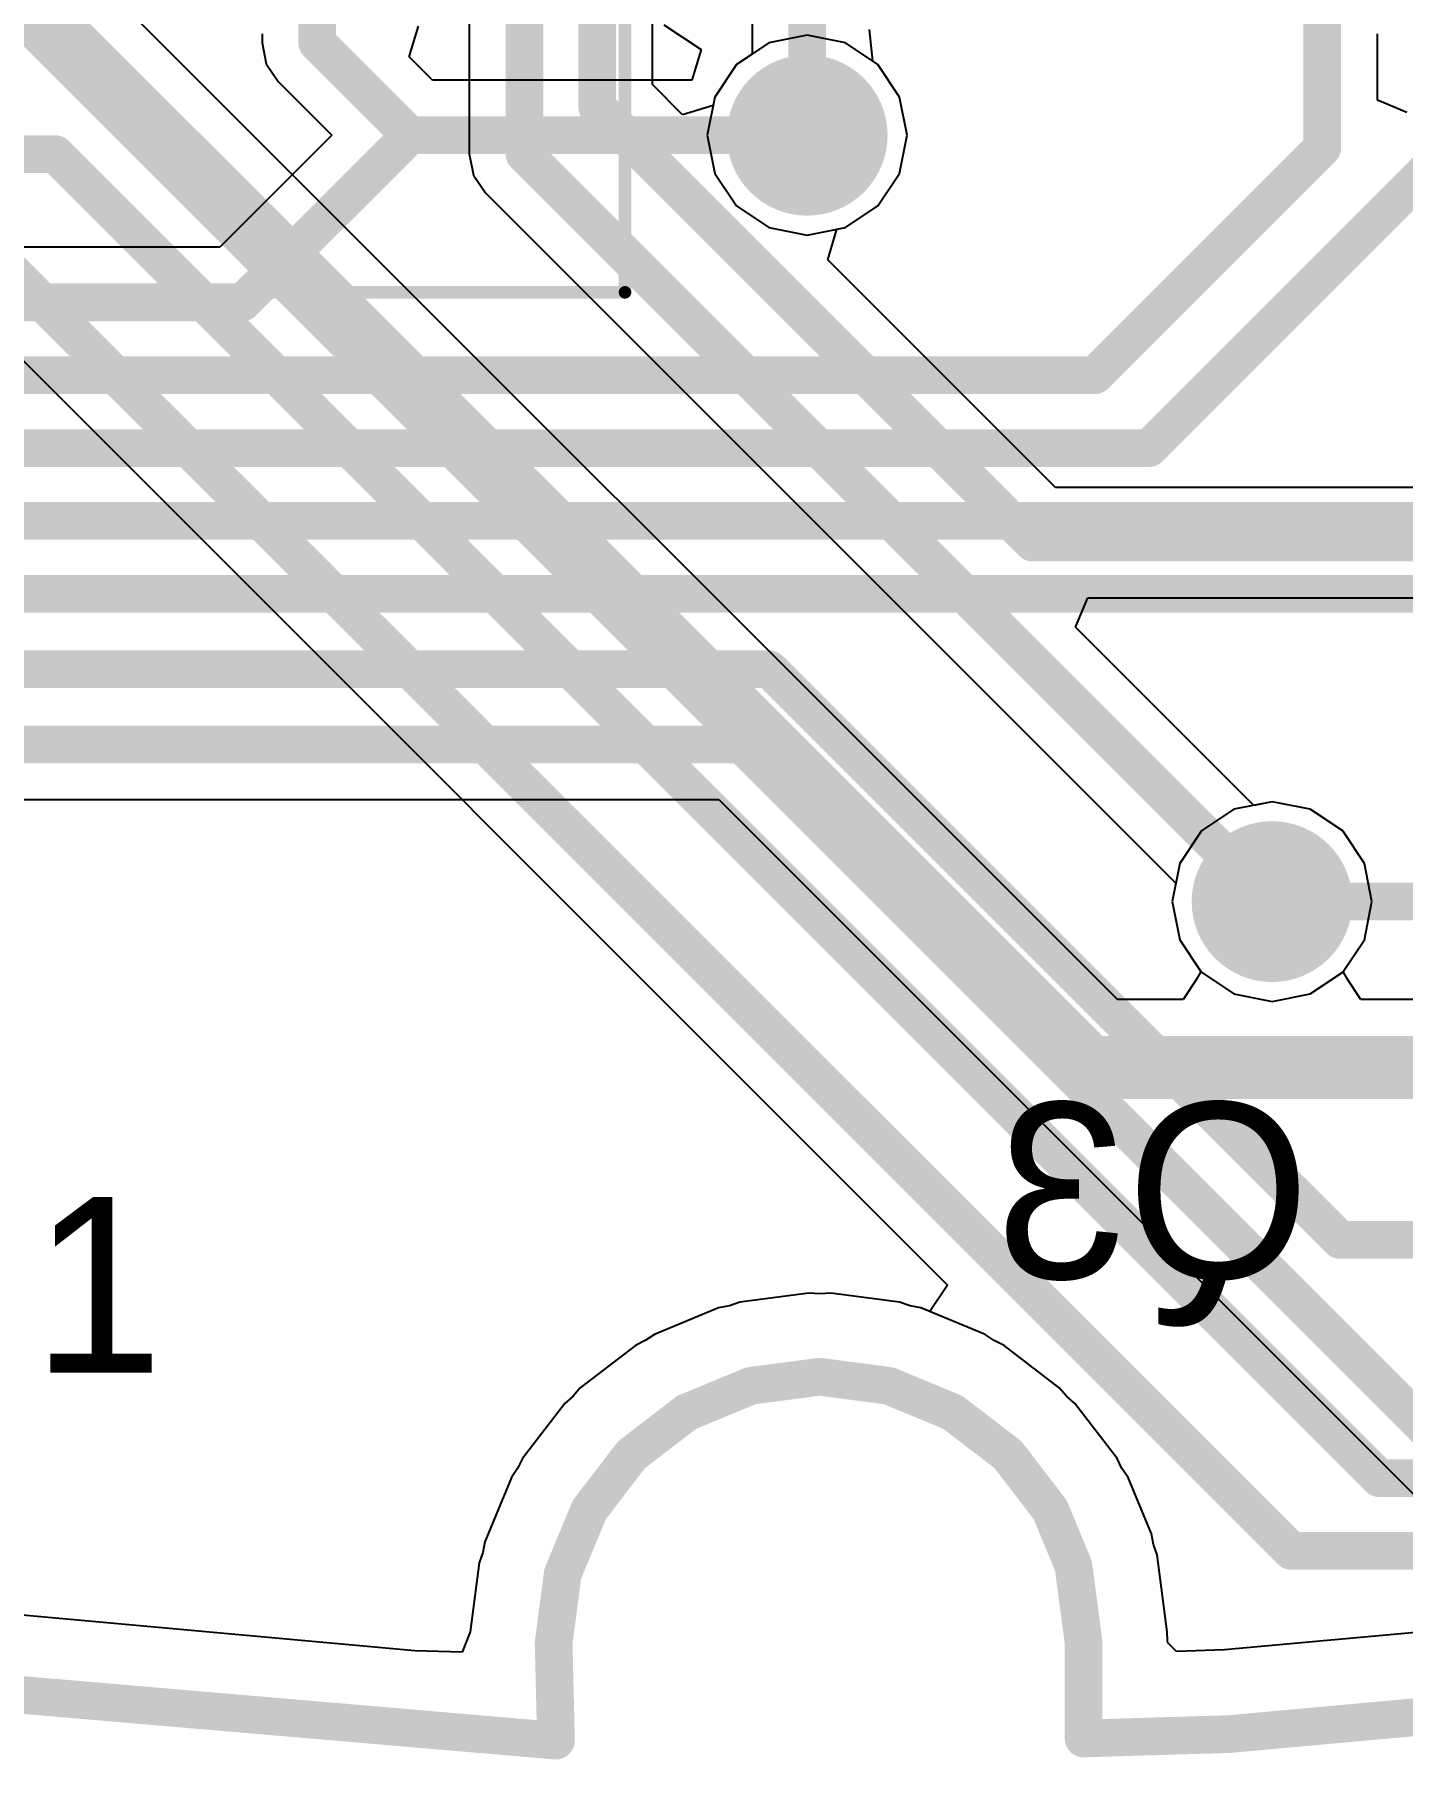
# Model space of a CAD drawing. Header units: millimetres. Extents: x 73 to 190, y 73 to 267.
# Drawn here: x 96.88 to 102.32, y 72.94 to 79.8 of the extents above; entities that cross this region are included whole.
import ezdxf

# ---------------------------------------------------------------- set-up
doc = ezdxf.new("R2010")
doc.units = ezdxf.units.MM
for name, color, linetype in [('BottomLayer', 5, 'Continuous'), ('BottomOverlay', 54, 'Continuous'), ('BottomSolder', 6, 'Continuous'), ('DrillDrawing', 1, 'Continuous'), ('KeepOutLayer', 6, 'Continuous'), ('Mechanical1', 6, 'Continuous'), ('Mechanical15', 56, 'Continuous'), ('MidLayer1', 16, 'Continuous'), ('MidLayer2', 76, 'Continuous'), ('MultiLayer', 9, 'Continuous'), ('TopLayer', 1, 'Continuous'), ('TopOverlay', 2, 'Continuous'), ('TopSolder', 216, 'Continuous'), ('ViaHoleLayer', 16, 'Continuous')]:
    doc.layers.add(name, color=color, linetype=linetype)

msp = doc.modelspace()

# ---------------------------------------------------------------- linework, layer by layer
at = {"layer": 'BottomLayer'}
for p, q in [((98.6053908, 81.37611106), (98.6053908, 79.32539888)), ((99.33380946, 79.60220554), (99.33380946, 81.23681237999999)), ((99.73079114, 79.88260883999999), (99.73079114, 79.72257614)), ((100.21093496, 79.6946971), (100.19848642, 79.82108749999999)), ((99.73079114, 79.72257614), (99.66882783999999, 79.68117414)), ((99.66882783999999, 79.68117414), (99.5826304, 79.55217008)), ((100.23117368, 79.68117414), (100.21093496, 79.6946971)), ((100.31737112, 79.55217008), (100.23117368, 79.68117414)), ((99.45439596, 79.48161904), (99.33380946, 79.60220554)), ((99.57592987999999, 79.5184846), (99.45439596, 79.48161904)), ((99.5826304, 79.55217008), (99.57592987999999, 79.5184846)), ((100.3476403, 79.40000122), (100.31737112, 79.55217008)), ((100.31737112, 79.24783235999999), (100.3476403, 79.40000122)), ((98.6053908, 79.32539888), (98.62207606, 79.2415103)), ((98.62207606, 79.2415103), (98.66959691999999, 79.17039538)), ((100.23117368, 79.11882829999999), (100.31737112, 79.24783235999999)), ((98.66959691999999, 79.17039538), (101.41689902, 76.42309073999999)), ((100.10216962, 79.03263086), (100.23117368, 79.11882829999999)), ((100.03161858, 78.90439642), (100.06848414, 79.02593034)), ((100.06848414, 79.02593034), (100.10216962, 79.03263086)), ((100.93804552, 77.99797201999999), (100.03161858, 78.90439642)), ((102.46365588, 77.99797201999999), (100.93804552, 77.99797201999999)), ((101.01778882, 77.44222002), (101.06638918, 77.55955277999999)), ((101.06638918, 77.55955277999999), (102.46365588, 77.55955277999999)), ((101.72690856, 76.73310028), (101.01778882, 77.44222002)), ((101.7999996, 76.74763924), (101.72690856, 76.73310028)), ((101.95216846, 76.71737006), (101.7999996, 76.74763924)), ((102.08117252, 76.63117262), (101.95216846, 76.71737006)), ((102.16736996, 76.50216856), (102.08117252, 76.63117262)), ((102.19763914, 76.3499997), (102.16736996, 76.50216856)), ((101.41689902, 76.42309073999999), (101.40236006, 76.3499997)), ((101.40236006, 76.3499997), (101.43262924, 76.19783084)), ((102.16736996, 76.19783084), (102.19763914, 76.3499997)), ((101.43262924, 76.19783084), (101.51882668, 76.06882678)), ((102.08117252, 76.06882678), (102.16736996, 76.19783084)), ((101.51882668, 76.06882678), (101.64783074, 75.98262934)), ((101.95216846, 75.98262934), (102.08117252, 76.06882678)), ((101.64783074, 75.98262934), (101.7999996, 75.95236016)), ((101.7999996, 75.95236016), (101.95216846, 75.98262934)), ((99.95623391999999, 74.79161064), (99.68216792, 74.75554264)), ((100.00000574, 74.78874044), (99.95623391999999, 74.79161064)), ((100.04376232, 74.79161064), (100.00000574, 74.78874044)), ((100.31787912, 74.75554264), (100.04376232, 74.79161064)), ((99.59755036, 74.73286806), (99.34212796, 74.62705165999999)), ((99.64059574, 74.74143294), (99.59755036, 74.73286806)), ((99.68216792, 74.75554264), (99.64059574, 74.74143294)), ((100.35944368, 74.74143547999999), (100.31787912, 74.75554264)), ((100.40250684, 74.73286806), (100.35944368, 74.74143547999999)), ((100.65792924, 74.62705165999999), (100.40250684, 74.73286806)), ((99.34212796, 74.62705165999999), (99.30566372, 74.60268544)), ((100.69439856, 74.60268036), (100.65792924, 74.62705165999999)), ((99.26632165999999, 74.58328492), (99.04696725999999, 74.41498451999999)), ((99.30566372, 74.60268544), (99.26632165999999, 74.58328492)), ((100.73373554, 74.58328492), (100.69439856, 74.60268036)), ((100.95309248, 74.41498451999999), (100.73373554, 74.58328492)), ((98.98502427999999, 74.35304407999999), (98.81672388, 74.13368713999999)), ((99.01803158, 74.38199245999999), (98.98502427999999, 74.35304407999999)), ((99.04696725999999, 74.41498451999999), (99.01803158, 74.38199245999999)), ((100.98204086, 74.38197722), (100.95309248, 74.41498451999999)), ((101.01503292, 74.35304153999999), (100.98204086, 74.38197722)), ((101.18333332, 74.13368713999999), (101.01503292, 74.35304153999999)), ((98.79732844, 74.09435015999999), (98.77295713999999, 74.05788084)), ((98.81672388, 74.13368713999999), (98.79732844, 74.09435015999999)), ((101.20274146, 74.09432729999999), (101.18333332, 74.13368713999999)), ((101.2271153, 74.05784528), (101.20274146, 74.09432729999999)), ((98.77295713999999, 74.05788084), (98.66714074, 73.80245844)), ((101.3196221, 73.83447767999999), (101.2271153, 74.05784528)), ((98.66714074, 73.80245844), (98.65857331999999, 73.75939527999999)), ((101.32817428, 73.79146786), (101.3196221, 73.83447767999999)), ((98.65857331999999, 73.75939527999999), (98.64446616, 73.71783072)), ((101.34227636, 73.74993886), (101.32817428, 73.79146786)), ((101.38261156, 73.44377234), (101.34227636, 73.74993886)), ((98.64446616, 73.71783072), (98.60839816, 73.443719)), ((98.38908948, 73.36847911999999), (96.78405839999999, 73.514331)), ((103.21558986, 73.51776507999999), (101.61073658, 73.3719259)), ((98.60839816, 73.44371392), (98.57629001999999, 73.36282254)), ((98.60839816, 73.443719), (98.60839562, 73.44371645999999)), ((98.60839562, 73.44371645999999), (98.60839816, 73.44371392)), ((98.60839816, 73.443719), (98.60839816, 73.443719)), ((98.60839816, 73.443719), (98.60839816, 73.443719)), ((98.60839816, 73.443719), (98.60839816, 73.443719)), ((101.38261156, 73.44376726), (101.3826141, 73.44377234)), ((101.3826141, 73.44377234), (101.38261156, 73.44377234)), ((101.38392728, 73.40781864), (101.38261156, 73.44376726)), ((101.3854843, 73.40000305999999), (101.38392728, 73.40781864)), ((101.42036612, 73.36616518), (101.3854843, 73.40000305999999)), ((98.57629001999999, 73.36282254), (98.38908948, 73.36847911999999)), ((98.57629001999999, 73.36282254), (98.57629001999999, 73.36282254)), ((101.61073658, 73.3719259), (101.42036612, 73.36616518))]:
    msp.add_line(p, q, dxfattribs=at)
at = {"layer": 'BottomLayer', "const_width": 0.1499997}
for points in [[(99.11459984, 79.51140816), (99.11459984, 86.96948062)], [(98.82460042, 79.32539888), (98.82460042, 86.6018715)], [(99.95000076, 79.40000122), (99.95000076, 79.88260883999999)], [(99.11459984, 79.51140816), (100.8472456, 77.77876239999999)], [(98.82460042, 79.32539888), (101.7999996, 76.3499997)], [(100.8472456, 77.77876239999999), (102.8036552, 77.77876239999999)]]:
    msp.add_lwpolyline(points, dxfattribs=at)
at = {"layer": 'BottomLayer'}
for points, const_width in [([(99.82500227999999, 79.40000122, 1), (100.07499924, 79.40000122, 1)], 0.2499995), ([(99.07709928, 79.51140816, 1), (99.1521004, 79.51140816, 1)], 0.07499858), ([(99.07709928, 79.51140816, 1), (99.1521004, 79.51140816, 1)], 0.07499858), ([(99.9125002, 79.40000122, 1), (99.98750131999999, 79.40000122, 1)], 0.07499858), ([(98.78709986, 79.32539888, 1), (98.86210098, 79.32539888, 1)], 0.07499858), ([(98.78709986, 79.32539888, 1), (98.86210098, 79.32539888, 1)], 0.07499858), ([(100.80974504, 77.77876239999999, 1), (100.88474616, 77.77876239999999, 1)], 0.07499858), ([(100.80974504, 77.77876239999999, 1), (100.88474616, 77.77876239999999, 1)], 0.07499858), ([(101.67500112, 76.3499997, 1), (101.92499808, 76.3499997, 1)], 0.2499995), ([(101.76249904, 76.3499997, 1), (101.83750016, 76.3499997, 1)], 0.07499858)]:
    msp.add_lwpolyline(points, format="xyb", close=True, dxfattribs=dict(at, const_width=const_width))
at = {"layer": 'BottomSolder', "const_width": 0.31999936}
for points in [[(99.79000108, 79.40000122, 1), (100.11000044, 79.40000122, 1)], [(101.63999992, 76.3499997, 1), (101.95999928, 76.3499997, 1)]]:
    msp.add_lwpolyline(points, format="xyb", close=True, dxfattribs=at)
at = {"layer": 'DrillDrawing', "const_width": 0.1499997}
msp.add_lwpolyline([(98.94964716, 73.01070742, -0.2370804725764052), (77.7196312, 84.73204795999999)], format="xyb", dxfattribs=at)
at = {"layer": 'DrillDrawing'}
for points, const_width in [([(99.90000085999999, 79.40000122, 1), (100.00000066, 79.40000122, 1)], 0.0999998), ([(101.7499997, 76.3499997, 1), (101.8499995, 76.3499997, 1)], 0.0999998), ([(99.68843663999999, 74.4229652, 1), (99.76343775999999, 74.4229652, 1)], 0.07499858), ([(99.68843663999999, 74.4229652, 1), (99.76343775999999, 74.4229652, 1)], 0.07499858), ([(99.96250264, 74.4590332, 1), (100.03750376, 74.4590332, 1)], 0.07499858), ([(99.96250264, 74.4590332, 1), (100.03750376, 74.4590332, 1)], 0.07499858), ([(100.23661944, 74.4229652, 1), (100.31162056, 74.4229652, 1)], 0.07499858), ([(100.23661944, 74.4229652, 1), (100.31162056, 74.4229652, 1)], 0.07499858), ([(99.43301423999999, 74.3171488, 1), (99.50801535999999, 74.3171488, 1)], 0.07499858), ([(99.43301423999999, 74.3171488, 1), (99.50801535999999, 74.3171488, 1)], 0.07499858), ([(100.49204184, 74.3171488, 1), (100.56704296, 74.3171488, 1)], 0.07499858), ([(100.49204184, 74.3171488, 1), (100.56704296, 74.3171488, 1)], 0.07499858), ([(99.21365983999999, 74.14884839999999, 1), (99.28866096, 74.14884839999999, 1)], 0.07499858), ([(99.21365983999999, 74.14884839999999, 1), (99.28866096, 74.14884839999999, 1)], 0.07499858), ([(100.71139624, 74.14884839999999, 1), (100.78639736, 74.14884839999999, 1)], 0.07499858), ([(100.71139624, 74.14884839999999, 1), (100.78639736, 74.14884839999999, 1)], 0.07499858), ([(99.04535944, 73.92949399999999, 1), (99.12036056, 73.92949399999999, 1)], 0.07499858), ([(99.04535944, 73.92949399999999, 1), (99.12036056, 73.92949399999999, 1)], 0.07499858), ([(100.87969664, 73.92949399999999, 1), (100.95469776, 73.92949399999999, 1)], 0.07499858), ([(100.87969664, 73.92949399999999, 1), (100.95469776, 73.92949399999999, 1)], 0.07499858), ([(98.93954303999999, 73.67407159999999, 1), (99.01454416, 73.67407159999999, 1)], 0.07499858), ([(98.93954303999999, 73.67407159999999, 1), (99.01454416, 73.67407159999999, 1)], 0.07499858), ([(100.97220344, 73.7061264, 1), (101.04720456, 73.7061264, 1)], 0.07499858), ([(100.97220344, 73.7061264, 1), (101.04720456, 73.7061264, 1)], 0.07499858), ([(98.90347503999999, 73.39995479999999, 1), (98.97847616, 73.39995479999999, 1)], 0.07499858), ([(98.90347503999999, 73.39995479999999, 1), (98.97847616, 73.39995479999999, 1)], 0.07499858), ([(101.01253864, 73.39995479999999, 1), (101.08753976, 73.39995479999999, 1)], 0.07499858), ([(101.01253864, 73.39995479999999, 1), (101.08753976, 73.39995479999999, 1)], 0.07499858), ([(98.9121466, 73.01070742, 1), (98.98714772, 73.01070742, 1)], 0.07499858), ([(98.91251743999999, 73.0203772, 1), (98.98751856, 73.0203772, 1)], 0.07499858), ([(101.01258944, 73.01936119999999, 1), (101.08759056, 73.01936119999999, 1)], 0.07499858), ([(101.01258944, 73.01936119999999, 1), (101.08759056, 73.01936119999999, 1)], 0.07499858), ([(101.59348744, 73.03693799999999, 1), (101.66848856, 73.03693799999999, 1)], 0.07499858), ([(101.59348744, 73.03693799999999, 1), (101.66848856, 73.03693799999999, 1)], 0.07499858)]:
    msp.add_lwpolyline(points, format="xyb", close=True, dxfattribs=dict(at, const_width=const_width))
at = {"layer": 'DrillDrawing', "const_width": 0.1499997}
for points in [[(99.47051479999999, 74.3171488), (99.72593719999999, 74.4229652)], [(99.72593719999999, 74.4229652), (100.0000032, 74.4590332)], [(100.0000032, 74.4590332), (100.27412, 74.4229652)], [(100.27412, 74.4229652), (100.5295424, 74.3171488)], [(99.25116039999999, 74.14884839999999), (99.47051479999999, 74.3171488)], [(100.5295424, 74.3171488), (100.7488968, 74.14884839999999)], [(99.08286, 73.92949399999999), (99.25116039999999, 74.14884839999999)], [(100.7488968, 74.14884839999999), (100.9171972, 73.92949399999999)], [(98.97704359999999, 73.67407159999999), (99.08286, 73.92949399999999)], [(100.9171972, 73.92949399999999), (101.009704, 73.7061264)], [(98.94097559999999, 73.39995479999999), (98.97704359999999, 73.67407159999999)], [(101.009704, 73.7061264), (101.0500392, 73.39995479999999)], [(98.94097559999999, 73.39995479999999), (98.950018, 73.0203772)], [(101.0500392, 73.39995479999999), (101.05009, 73.01936119999999)], [(101.630988, 73.03693799999999), (103.2560292, 73.18461359999999)], [(101.05009, 73.01936119999999), (101.630988, 73.03693799999999)]]:
    msp.add_lwpolyline(points, dxfattribs=at)
at = {"layer": 'KeepOutLayer', "const_width": 0.1499997}
msp.add_lwpolyline([(98.94964716, 73.01070742, -0.2370804725764052), (77.7196312, 84.73204795999999)], format="xyb", dxfattribs=at)
for points in [[(99.47051479999999, 74.3171488), (99.72593719999999, 74.4229652)], [(99.72593719999999, 74.4229652), (100.0000032, 74.4590332)], [(100.0000032, 74.4590332), (100.27412, 74.4229652)], [(100.27412, 74.4229652), (100.5295424, 74.3171488)], [(99.25116039999999, 74.14884839999999), (99.47051479999999, 74.3171488)], [(100.5295424, 74.3171488), (100.7488968, 74.14884839999999)], [(99.08286, 73.92949399999999), (99.25116039999999, 74.14884839999999)], [(100.7488968, 74.14884839999999), (100.9171972, 73.92949399999999)], [(98.97704359999999, 73.67407159999999), (99.08286, 73.92949399999999)], [(100.9171972, 73.92949399999999), (101.009704, 73.7061264)], [(98.94097559999999, 73.39995479999999), (98.97704359999999, 73.67407159999999)], [(101.009704, 73.7061264), (101.0500392, 73.39995479999999)], [(98.94097559999999, 73.39995479999999), (98.950018, 73.0203772)], [(101.0500392, 73.39995479999999), (101.05009, 73.01936119999999)], [(101.630988, 73.03693799999999), (103.2560292, 73.18461359999999)], [(101.05009, 73.01936119999999), (101.630988, 73.03693799999999)]]:
    msp.add_lwpolyline(points, dxfattribs=at)
at = {"layer": 'KeepOutLayer', "const_width": 0.07499858}
for points in [[(99.68843663999999, 74.4229652, 1), (99.76343775999999, 74.4229652, 1)], [(99.68843663999999, 74.4229652, 1), (99.76343775999999, 74.4229652, 1)], [(99.96250264, 74.4590332, 1), (100.03750376, 74.4590332, 1)], [(99.96250264, 74.4590332, 1), (100.03750376, 74.4590332, 1)], [(100.23661944, 74.4229652, 1), (100.31162056, 74.4229652, 1)], [(100.23661944, 74.4229652, 1), (100.31162056, 74.4229652, 1)], [(99.43301423999999, 74.3171488, 1), (99.50801535999999, 74.3171488, 1)], [(99.43301423999999, 74.3171488, 1), (99.50801535999999, 74.3171488, 1)], [(100.49204184, 74.3171488, 1), (100.56704296, 74.3171488, 1)], [(100.49204184, 74.3171488, 1), (100.56704296, 74.3171488, 1)], [(99.21365983999999, 74.14884839999999, 1), (99.28866096, 74.14884839999999, 1)], [(99.21365983999999, 74.14884839999999, 1), (99.28866096, 74.14884839999999, 1)], [(100.71139624, 74.14884839999999, 1), (100.78639736, 74.14884839999999, 1)], [(100.71139624, 74.14884839999999, 1), (100.78639736, 74.14884839999999, 1)], [(99.04535944, 73.92949399999999, 1), (99.12036056, 73.92949399999999, 1)], [(99.04535944, 73.92949399999999, 1), (99.12036056, 73.92949399999999, 1)], [(100.87969664, 73.92949399999999, 1), (100.95469776, 73.92949399999999, 1)], [(100.87969664, 73.92949399999999, 1), (100.95469776, 73.92949399999999, 1)], [(98.93954303999999, 73.67407159999999, 1), (99.01454416, 73.67407159999999, 1)], [(98.93954303999999, 73.67407159999999, 1), (99.01454416, 73.67407159999999, 1)], [(100.97220344, 73.7061264, 1), (101.04720456, 73.7061264, 1)], [(100.97220344, 73.7061264, 1), (101.04720456, 73.7061264, 1)], [(98.90347503999999, 73.39995479999999, 1), (98.97847616, 73.39995479999999, 1)], [(98.90347503999999, 73.39995479999999, 1), (98.97847616, 73.39995479999999, 1)], [(101.01253864, 73.39995479999999, 1), (101.08753976, 73.39995479999999, 1)], [(101.01253864, 73.39995479999999, 1), (101.08753976, 73.39995479999999, 1)], [(98.9121466, 73.01070742, 1), (98.98714772, 73.01070742, 1)], [(98.91251743999999, 73.0203772, 1), (98.98751856, 73.0203772, 1)], [(101.01258944, 73.01936119999999, 1), (101.08759056, 73.01936119999999, 1)], [(101.01258944, 73.01936119999999, 1), (101.08759056, 73.01936119999999, 1)], [(101.59348744, 73.03693799999999, 1), (101.66848856, 73.03693799999999, 1)], [(101.59348744, 73.03693799999999, 1), (101.66848856, 73.03693799999999, 1)]]:
    msp.add_lwpolyline(points, format="xyb", close=True, dxfattribs=at)
at = {"layer": 'Mechanical1', "const_width": 0.1499997}
msp.add_lwpolyline([(98.94964716, 73.01070742, -0.2370804725764052), (77.7196312, 84.73204795999999)], format="xyb", dxfattribs=at)
for points in [[(99.47051479999999, 74.3171488), (99.72593719999999, 74.4229652)], [(99.72593719999999, 74.4229652), (100.0000032, 74.4590332)], [(100.0000032, 74.4590332), (100.27412, 74.4229652)], [(100.27412, 74.4229652), (100.5295424, 74.3171488)], [(99.25116039999999, 74.14884839999999), (99.47051479999999, 74.3171488)], [(100.5295424, 74.3171488), (100.7488968, 74.14884839999999)], [(99.08286, 73.92949399999999), (99.25116039999999, 74.14884839999999)], [(100.7488968, 74.14884839999999), (100.9171972, 73.92949399999999)], [(98.97704359999999, 73.67407159999999), (99.08286, 73.92949399999999)], [(100.9171972, 73.92949399999999), (101.009704, 73.7061264)], [(98.94097559999999, 73.39995479999999), (98.97704359999999, 73.67407159999999)], [(101.009704, 73.7061264), (101.0500392, 73.39995479999999)], [(98.94097559999999, 73.39995479999999), (98.950018, 73.0203772)], [(101.0500392, 73.39995479999999), (101.05009, 73.01936119999999)], [(101.630988, 73.03693799999999), (103.2560292, 73.18461359999999)], [(101.05009, 73.01936119999999), (101.630988, 73.03693799999999)]]:
    msp.add_lwpolyline(points, dxfattribs=at)
at = {"layer": 'Mechanical1', "const_width": 0.07499858}
for points in [[(99.68843663999999, 74.4229652, 1), (99.76343775999999, 74.4229652, 1)], [(99.68843663999999, 74.4229652, 1), (99.76343775999999, 74.4229652, 1)], [(99.96250264, 74.4590332, 1), (100.03750376, 74.4590332, 1)], [(99.96250264, 74.4590332, 1), (100.03750376, 74.4590332, 1)], [(100.23661944, 74.4229652, 1), (100.31162056, 74.4229652, 1)], [(100.23661944, 74.4229652, 1), (100.31162056, 74.4229652, 1)], [(99.43301423999999, 74.3171488, 1), (99.50801535999999, 74.3171488, 1)], [(99.43301423999999, 74.3171488, 1), (99.50801535999999, 74.3171488, 1)], [(100.49204184, 74.3171488, 1), (100.56704296, 74.3171488, 1)], [(100.49204184, 74.3171488, 1), (100.56704296, 74.3171488, 1)], [(99.21365983999999, 74.14884839999999, 1), (99.28866096, 74.14884839999999, 1)], [(99.21365983999999, 74.14884839999999, 1), (99.28866096, 74.14884839999999, 1)], [(100.71139624, 74.14884839999999, 1), (100.78639736, 74.14884839999999, 1)], [(100.71139624, 74.14884839999999, 1), (100.78639736, 74.14884839999999, 1)], [(99.04535944, 73.92949399999999, 1), (99.12036056, 73.92949399999999, 1)], [(99.04535944, 73.92949399999999, 1), (99.12036056, 73.92949399999999, 1)], [(100.87969664, 73.92949399999999, 1), (100.95469776, 73.92949399999999, 1)], [(100.87969664, 73.92949399999999, 1), (100.95469776, 73.92949399999999, 1)], [(98.93954303999999, 73.67407159999999, 1), (99.01454416, 73.67407159999999, 1)], [(98.93954303999999, 73.67407159999999, 1), (99.01454416, 73.67407159999999, 1)], [(100.97220344, 73.7061264, 1), (101.04720456, 73.7061264, 1)], [(100.97220344, 73.7061264, 1), (101.04720456, 73.7061264, 1)], [(98.90347503999999, 73.39995479999999, 1), (98.97847616, 73.39995479999999, 1)], [(98.90347503999999, 73.39995479999999, 1), (98.97847616, 73.39995479999999, 1)], [(101.01253864, 73.39995479999999, 1), (101.08753976, 73.39995479999999, 1)], [(101.01253864, 73.39995479999999, 1), (101.08753976, 73.39995479999999, 1)], [(98.9121466, 73.01070742, 1), (98.98714772, 73.01070742, 1)], [(98.91251743999999, 73.0203772, 1), (98.98751856, 73.0203772, 1)], [(101.01258944, 73.01936119999999, 1), (101.08759056, 73.01936119999999, 1)], [(101.01258944, 73.01936119999999, 1), (101.08759056, 73.01936119999999, 1)], [(101.59348744, 73.03693799999999, 1), (101.66848856, 73.03693799999999, 1)], [(101.59348744, 73.03693799999999, 1), (101.66848856, 73.03693799999999, 1)]]:
    msp.add_lwpolyline(points, format="xyb", close=True, dxfattribs=at)
at = {"layer": 'Mechanical15', "const_width": 0.0499999}
for points in [[(99.22500094, 78.77500119999999), (99.22500094, 89.77499952)], [(89.42500022, 78.77500119999999), (99.22500094, 78.77500119999999)]]:
    msp.add_lwpolyline(points, dxfattribs=at)
at = {"layer": 'Mechanical15', "const_width": 0.02499868}
msp.add_lwpolyline([(99.2125016, 78.77500119999999, 1), (99.23750027999999, 78.77500119999999, 1)], format="xyb", close=True, dxfattribs=at)
msp.add_lwpolyline([(99.2125016, 78.77500119999999, 1), (99.23750027999999, 78.77500119999999, 1)], format="xyb", close=True, dxfattribs=at)
at = {"layer": 'MidLayer1'}
for p, q in [((99.95000076, 79.79764076), (99.79783189999999, 79.76737158)), ((100.10216962, 79.76737158), (99.95000076, 79.79764076)), ((99.79783189999999, 79.76737158), (99.66882783999999, 79.68117414)), ((100.23117368, 79.68117414), (100.10216962, 79.76737158)), ((99.66882783999999, 79.68117414), (99.5826304, 79.55217008)), ((100.31737112, 79.55217008), (100.23117368, 79.68117414)), ((99.5826304, 79.55217008), (99.55236122, 79.40000122)), ((100.3476403, 79.40000122), (100.31737112, 79.55217008)), ((99.55236122, 79.40000122), (99.5826304, 79.24783235999999)), ((100.31737112, 79.24783235999999), (100.3476403, 79.40000122)), ((99.5826304, 79.24783235999999), (99.66882783999999, 79.11882829999999)), ((100.23117368, 79.11882829999999), (100.31737112, 79.24783235999999)), ((99.66882783999999, 79.11882829999999), (99.79783189999999, 79.03263086)), ((100.10216962, 79.03263086), (100.23117368, 79.11882829999999)), ((99.79783189999999, 79.03263086), (99.95000076, 79.00236167999999)), ((99.95000076, 79.00236167999999), (100.10216962, 79.03263086)), ((101.64783074, 76.71737006), (101.51882668, 76.63117262)), ((101.7999996, 76.74763924), (101.64783074, 76.71737006)), ((101.95216846, 76.71737006), (101.7999996, 76.74763924)), ((102.08117252, 76.63117262), (101.95216846, 76.71737006)), ((101.51882668, 76.63117262), (101.43262924, 76.50216856)), ((102.16736996, 76.50216856), (102.08117252, 76.63117262)), ((101.43262924, 76.50216856), (101.40236006, 76.3499997)), ((102.19763914, 76.3499997), (102.16736996, 76.50216856)), ((101.40236006, 76.3499997), (101.43262924, 76.19783084)), ((102.16736996, 76.19783084), (102.19763914, 76.3499997)), ((101.43262924, 76.19783084), (101.51882668, 76.06882678)), ((102.08117252, 76.06882678), (102.16736996, 76.19783084)), ((101.51882668, 76.06882678), (101.64783074, 75.98262934)), ((101.95216846, 75.98262934), (102.08117252, 76.06882678)), ((101.64783074, 75.98262934), (101.7999996, 75.95236016)), ((101.7999996, 75.95236016), (101.95216846, 75.98262934)), ((99.95623391999999, 74.79161064), (99.68216792, 74.75554264)), ((100.00000574, 74.78874044), (99.95623391999999, 74.79161064)), ((100.04376232, 74.79161064), (100.00000574, 74.78874044)), ((100.31787912, 74.75554264), (100.04376232, 74.79161064)), ((99.59755036, 74.73286806), (99.34212796, 74.62705165999999)), ((99.64059574, 74.74143294), (99.59755036, 74.73286806)), ((99.68216792, 74.75554264), (99.64059574, 74.74143294)), ((100.35944368, 74.74143547999999), (100.31787912, 74.75554264)), ((100.40250684, 74.73286806), (100.35944368, 74.74143547999999)), ((100.65792924, 74.62705165999999), (100.40250684, 74.73286806)), ((99.34212796, 74.62705165999999), (99.30566372, 74.60268544)), ((100.69439856, 74.60268036), (100.65792924, 74.62705165999999)), ((99.26632165999999, 74.58328492), (99.04696725999999, 74.41498451999999)), ((99.30566372, 74.60268544), (99.26632165999999, 74.58328492)), ((100.73373554, 74.58328492), (100.69439856, 74.60268036)), ((100.95309248, 74.41498451999999), (100.73373554, 74.58328492)), ((98.98502427999999, 74.35304407999999), (98.81672388, 74.13368713999999)), ((99.01803158, 74.38199245999999), (98.98502427999999, 74.35304407999999)), ((99.04696725999999, 74.41498451999999), (99.01803158, 74.38199245999999)), ((100.98204086, 74.38197722), (100.95309248, 74.41498451999999)), ((101.01503292, 74.35304153999999), (100.98204086, 74.38197722)), ((101.18333332, 74.13368713999999), (101.01503292, 74.35304153999999)), ((98.79732844, 74.09435015999999), (98.77295713999999, 74.05788084)), ((98.81672388, 74.13368713999999), (98.79732844, 74.09435015999999)), ((101.20274146, 74.09432729999999), (101.18333332, 74.13368713999999)), ((101.2271153, 74.05784528), (101.20274146, 74.09432729999999)), ((98.77295713999999, 74.05788084), (98.66714074, 73.80245844)), ((101.3196221, 73.83447767999999), (101.2271153, 74.05784528)), ((98.66714074, 73.80245844), (98.65857331999999, 73.75939527999999)), ((101.32817428, 73.79146786), (101.3196221, 73.83447767999999)), ((98.65857331999999, 73.75939527999999), (98.64446616, 73.71783072)), ((101.34227636, 73.74993886), (101.32817428, 73.79146786)), ((101.38261156, 73.44377234), (101.34227636, 73.74993886)), ((98.64446616, 73.71783072), (98.60839816, 73.443719)), ((98.38908948, 73.36847911999999), (96.78405839999999, 73.514331)), ((103.21558986, 73.51776507999999), (101.61073658, 73.3719259)), ((98.60839816, 73.44371392), (98.57629001999999, 73.36282254)), ((98.60839816, 73.443719), (98.60839562, 73.44371645999999)), ((98.60839562, 73.44371645999999), (98.60839816, 73.44371392)), ((98.60839816, 73.443719), (98.60839816, 73.443719)), ((98.60839816, 73.443719), (98.60839816, 73.443719)), ((98.60839816, 73.443719), (98.60839816, 73.443719)), ((101.38261156, 73.44376726), (101.3826141, 73.44377234)), ((101.3826141, 73.44377234), (101.38261156, 73.44377234)), ((101.38392728, 73.40781864), (101.38261156, 73.44376726)), ((101.3854843, 73.40000305999999), (101.38392728, 73.40781864)), ((101.42036612, 73.36616518), (101.3854843, 73.40000305999999)), ((98.57629001999999, 73.36282254), (98.38908948, 73.36847911999999)), ((98.57629001999999, 73.36282254), (98.57629001999999, 73.36282254)), ((101.61073658, 73.3719259), (101.42036612, 73.36616518))]:
    msp.add_line(p, q, dxfattribs=at)
at = {"layer": 'MidLayer1', "const_width": 0.2499995}
for points in [[(99.82500227999999, 79.40000122, 1), (100.07499924, 79.40000122, 1)], [(101.67500112, 76.3499997, 1), (101.92499808, 76.3499997, 1)]]:
    msp.add_lwpolyline(points, format="xyb", close=True, dxfattribs=at)
at = {"layer": 'MidLayer2'}
for p, q in [((101.18503766, 75.9601986), (96.01430886, 81.13092994)), ((99.95000076, 79.79764076), (99.79783189999999, 79.76737158)), ((100.10216962, 79.76737158), (99.95000076, 79.79764076)), ((99.79783189999999, 79.76737158), (99.66882783999999, 79.68117414)), ((100.23117368, 79.68117414), (100.10216962, 79.76737158)), ((99.66882783999999, 79.68117414), (99.5826304, 79.55217008)), ((100.31737112, 79.55217008), (100.23117368, 79.68117414)), ((99.5826304, 79.55217008), (99.55236122, 79.40000122)), ((100.3476403, 79.40000122), (100.31737112, 79.55217008)), ((99.55236122, 79.40000122), (99.5826304, 79.24783235999999)), ((100.31737112, 79.24783235999999), (100.3476403, 79.40000122)), ((99.5826304, 79.24783235999999), (99.66882783999999, 79.11882829999999)), ((100.23117368, 79.11882829999999), (100.31737112, 79.24783235999999)), ((99.66882783999999, 79.11882829999999), (99.79783189999999, 79.03263086)), ((100.10216962, 79.03263086), (100.23117368, 79.11882829999999)), ((99.79783189999999, 79.03263086), (99.95000076, 79.00236167999999)), ((99.95000076, 79.00236167999999), (100.10216962, 79.03263086)), ((96.69159477999999, 78.64079014), (100.50866868, 74.8237137)), ((101.64783074, 76.71737006), (101.51882668, 76.63117262)), ((101.7999996, 76.74763924), (101.64783074, 76.71737006)), ((101.95216846, 76.71737006), (101.7999996, 76.74763924)), ((102.08117252, 76.63117262), (101.95216846, 76.71737006)), ((101.51882668, 76.63117262), (101.43262924, 76.50216856)), ((102.16736996, 76.50216856), (102.08117252, 76.63117262)), ((101.43262924, 76.50216856), (101.40236006, 76.3499997)), ((102.19763914, 76.3499997), (102.16736996, 76.50216856)), ((101.40236006, 76.3499997), (101.43262924, 76.19783084)), ((102.16736996, 76.19783084), (102.19763914, 76.3499997)), ((101.43262924, 76.19783084), (101.51657116, 76.07220498)), ((102.08342804, 76.07220498), (102.16736996, 76.19783084)), ((101.51657116, 76.07220498), (101.49853208, 76.038456)), ((102.10146712, 76.038456), (102.08342804, 76.07220498)), ((101.49853208, 76.038456), (101.44624364, 75.9601986)), ((102.15375556, 75.9601986), (102.10146712, 76.038456)), ((101.44624364, 75.9601986), (101.18503766, 75.9601986)), ((109.615732, 75.9601986), (102.15375556, 75.9601986)), ((99.95623391999999, 74.79161064), (99.68216792, 74.75554264)), ((100.00000574, 74.78874044), (99.95623391999999, 74.79161064)), ((100.04376232, 74.79161064), (100.00000574, 74.78874044)), ((100.31787912, 74.75554264), (100.04376232, 74.79161064)), ((100.50866868, 74.8237137), (100.43810748, 74.71811828)), ((99.59755036, 74.73286806), (99.34212796, 74.62705165999999)), ((99.64059574, 74.74143294), (99.59755036, 74.73286806)), ((99.68216792, 74.75554264), (99.64059574, 74.74143294)), ((100.35944368, 74.74143547999999), (100.31787912, 74.75554264)), ((100.40250684, 74.73286806), (100.35944368, 74.74143547999999)), ((100.43810748, 74.71811828), (100.40250684, 74.73286806)), ((99.34212796, 74.62705165999999), (99.30566372, 74.60268544)), ((99.26632165999999, 74.58328492), (99.04696725999999, 74.41498451999999)), ((99.30566372, 74.60268544), (99.26632165999999, 74.58328492)), ((98.98502427999999, 74.35304407999999), (98.81672388, 74.13368713999999)), ((99.01803158, 74.38199245999999), (98.98502427999999, 74.35304407999999)), ((99.04696725999999, 74.41498451999999), (99.01803158, 74.38199245999999)), ((98.79732844, 74.09435015999999), (98.77295713999999, 74.05788084)), ((98.81672388, 74.13368713999999), (98.79732844, 74.09435015999999)), ((98.77295713999999, 74.05788084), (98.66714074, 73.80245844)), ((98.66714074, 73.80245844), (98.65857331999999, 73.75939527999999)), ((98.65857331999999, 73.75939527999999), (98.64446616, 73.71783072)), ((98.64446616, 73.71783072), (98.60839816, 73.443719)), ((98.38908948, 73.36847911999999), (96.78405839999999, 73.514331)), ((98.60839816, 73.44371392), (98.57629001999999, 73.36282254)), ((98.60839816, 73.443719), (98.60839562, 73.44371645999999)), ((98.60839562, 73.44371645999999), (98.60839816, 73.44371392)), ((98.60839816, 73.443719), (98.60839816, 73.443719)), ((98.60839816, 73.443719), (98.60839816, 73.443719)), ((98.60839816, 73.443719), (98.60839816, 73.443719)), ((98.57629001999999, 73.36282254), (98.38908948, 73.36847911999999)), ((98.57629001999999, 73.36282254), (98.57629001999999, 73.36282254))]:
    msp.add_line(p, q, dxfattribs=at)
for points, const_width in [([(94.87460069999999, 81.88853066), (101.07312272, 75.69000864)], 0.2499995), ([(96.43782338, 79.3250001), (96.95730164, 79.3250001)], 0.1499997), ([(96.95730164, 79.3250001), (102.22670182, 74.05559991999999)], 0.1499997), ([(96.78239216, 78.85999976), (101.87679142, 73.76560049999999)], 0.1499997), ([(101.07312272, 75.69000864), (109.72764948, 75.69000864)], 0.2499995), ([(102.22670182, 74.05559991999999), (103.81970346, 74.05559991999999)], 0.1499997), ([(101.87679142, 73.76560049999999), (103.93982514, 73.76560049999999)], 0.1499997)]:
    msp.add_lwpolyline(points, dxfattribs=dict(at, const_width=const_width))
for points, const_width in [([(99.82500227999999, 79.40000122, 1), (100.07499924, 79.40000122, 1)], 0.2499995), ([(96.91980108, 79.3250001, 1), (96.9948022, 79.3250001, 1)], 0.07499858), ([(96.91980108, 79.3250001, 1), (96.9948022, 79.3250001, 1)], 0.07499858), ([(101.67500112, 76.3499997, 1), (101.92499808, 76.3499997, 1)], 0.2499995), ([(101.01062348, 75.69000864, 1), (101.13562196, 75.69000864, 1)], 0.12499848), ([(101.01062348, 75.69000864, 1), (101.13562196, 75.69000864, 1)], 0.12499848), ([(102.18920126, 74.05559991999999, 1), (102.26420238, 74.05559991999999, 1)], 0.07499858), ([(102.18920126, 74.05559991999999, 1), (102.26420238, 74.05559991999999, 1)], 0.07499858), ([(101.83929086, 73.76560049999999, 1), (101.91429198, 73.76560049999999, 1)], 0.07499858), ([(101.83929086, 73.76560049999999, 1), (101.91429198, 73.76560049999999, 1)], 0.07499858)]:
    msp.add_lwpolyline(points, format="xyb", close=True, dxfattribs=dict(at, const_width=const_width))
at = {"layer": 'MultiLayer', "const_width": 0.2499995}
for points in [[(99.82500227999999, 79.40000122, 1), (100.07499924, 79.40000122, 1)], [(101.67500112, 76.3499997, 1), (101.92499808, 76.3499997, 1)]]:
    msp.add_lwpolyline(points, format="xyb", close=True, dxfattribs=at)
at = {"layer": 'TopLayer'}
for p, q in [((97.78079758, 79.80426761999999), (97.78079758, 79.76844854)), ((98.36609994, 79.71236533999999), (98.4029655, 79.83389672)), ((99.37975551999999, 79.83973872), (99.5279061, 79.7407473)), ((102.21920882, 79.53958691999999), (102.21920882, 79.80426761999999)), ((97.78079758, 79.76844854), (97.79748284, 79.68455996)), ((98.45924936, 79.61921592), (98.36609994, 79.71236533999999)), ((99.5279061, 79.7407473), (99.49103799999999, 79.61921592)), ((97.79748284, 79.68455996), (97.84500369999999, 79.61344504)), ((97.84500369999999, 79.61344504), (98.0584399, 79.4000063)), ((99.49103799999999, 79.61921592), (98.45924936, 79.61921592)), ((102.33654158, 79.49098656), (102.21920882, 79.53958691999999)), ((98.0584399, 79.4000063), (97.61264449999999, 78.95420836)), ((97.61264449999999, 78.95420836), (96.79382215999999, 78.95420836)), ((96.15893138, 76.7557901), (99.59818028, 76.7557901)), ((99.59818028, 76.7557901), (102.74897408, 73.6049963)), ((99.95623391999999, 74.79161064), (99.68216792, 74.75554264)), ((100.00000574, 74.78874044), (99.95623391999999, 74.79161064)), ((100.04376232, 74.79161064), (100.00000574, 74.78874044)), ((100.31787912, 74.75554264), (100.04376232, 74.79161064)), ((99.59755036, 74.73286806), (99.34212796, 74.62705165999999)), ((99.64059574, 74.74143294), (99.59755036, 74.73286806)), ((99.68216792, 74.75554264), (99.64059574, 74.74143294)), ((100.35944368, 74.74143547999999), (100.31787912, 74.75554264)), ((100.40250684, 74.73286806), (100.35944368, 74.74143547999999)), ((100.65792924, 74.62705165999999), (100.40250684, 74.73286806)), ((99.34212796, 74.62705165999999), (99.30566372, 74.60268544)), ((100.69439856, 74.60268036), (100.65792924, 74.62705165999999)), ((99.26632165999999, 74.58328492), (99.04696725999999, 74.41498451999999)), ((99.30566372, 74.60268544), (99.26632165999999, 74.58328492)), ((100.73373554, 74.58328492), (100.69439856, 74.60268036)), ((100.95309248, 74.41498451999999), (100.73373554, 74.58328492)), ((98.98502427999999, 74.35304407999999), (98.81672388, 74.13368713999999)), ((99.01803158, 74.38199245999999), (98.98502427999999, 74.35304407999999)), ((99.04696725999999, 74.41498451999999), (99.01803158, 74.38199245999999)), ((100.98204086, 74.38197722), (100.95309248, 74.41498451999999)), ((101.01503292, 74.35304153999999), (100.98204086, 74.38197722)), ((101.18333332, 74.13368713999999), (101.01503292, 74.35304153999999)), ((98.79732844, 74.09435015999999), (98.77295713999999, 74.05788084)), ((98.81672388, 74.13368713999999), (98.79732844, 74.09435015999999)), ((101.20274146, 74.09432729999999), (101.18333332, 74.13368713999999)), ((101.2271153, 74.05784528), (101.20274146, 74.09432729999999)), ((98.77295713999999, 74.05788084), (98.66714074, 73.80245844)), ((101.3196221, 73.83447767999999), (101.2271153, 74.05784528)), ((98.66714074, 73.80245844), (98.65857331999999, 73.75939527999999)), ((101.32817428, 73.79146786), (101.3196221, 73.83447767999999)), ((98.65857331999999, 73.75939527999999), (98.64446616, 73.71783072)), ((101.34227636, 73.74993886), (101.32817428, 73.79146786)), ((101.38261156, 73.44377234), (101.34227636, 73.74993886)), ((98.64446616, 73.71783072), (98.60839816, 73.443719)), ((98.38908948, 73.36847911999999), (96.78405839999999, 73.514331)), ((102.73003584, 73.47364019999999), (101.61073658, 73.3719259)), ((98.60839816, 73.44371392), (98.57629001999999, 73.36282254)), ((98.60839816, 73.443719), (98.60839562, 73.44371645999999)), ((98.60839562, 73.44371645999999), (98.60839816, 73.44371392)), ((98.60839816, 73.443719), (98.60839816, 73.443719)), ((98.60839816, 73.443719), (98.60839816, 73.443719)), ((98.60839816, 73.443719), (98.60839816, 73.443719)), ((101.38261156, 73.44376726), (101.3826141, 73.44377234)), ((101.3826141, 73.44377234), (101.38261156, 73.44377234)), ((101.38392728, 73.40781864), (101.38261156, 73.44376726)), ((101.3854843, 73.40000305999999), (101.38392728, 73.40781864)), ((101.42036612, 73.36616518), (101.3854843, 73.40000305999999)), ((98.57629001999999, 73.36282254), (98.38908948, 73.36847911999999)), ((98.57629001999999, 73.36282254), (98.57629001999999, 73.36282254)), ((101.61073658, 73.3719259), (101.42036612, 73.36616518))]:
    msp.add_line(p, q, dxfattribs=at)
at = {"layer": 'TopLayer', "const_width": 0.1499997}
for points in [[(98.0000072, 79.76844854), (98.0000072, 81.0949864)], [(101.9999992, 79.34999877999999), (101.9999992, 81.0949864)], [(101.31056446, 78.15499989999999), (103.1805658, 80.02500124)], [(98.0000072, 79.76844854), (98.36844943999999, 79.4000063)], [(97.70344188, 78.73499874), (98.36844943999999, 79.4000063)], [(98.36844943999999, 79.4000063), (99.94999568, 79.4000063)], [(99.94999568, 79.4000063), (99.95000076, 79.40000122)], [(101.09499974, 78.44499932), (101.9999992, 79.34999877999999)], [(91.34536467999999, 78.73499874), (97.70344188, 78.73499874)], [(91.22524299999999, 78.44499932), (101.09499974, 78.44499932)], [(91.10512132, 78.15499989999999), (101.31056446, 78.15499989999999)], [(90.98499964, 77.86500047999999), (102.83918726, 77.86500047999999)], [(87.11012042, 77.57500105999999), (102.95930894, 77.57500105999999)], [(87.00000125999999, 77.27499911999999), (99.79909936, 77.27499911999999)], [(99.79909936, 77.27499911999999), (102.07033688, 75.00376159999999)], [(86.92500014, 76.97499972), (99.68897765999999, 76.97499972)], [(99.68897765999999, 76.97499972), (102.90397758, 73.7599998)], [(101.7999996, 76.3499997), (102.7224387, 76.3499997)], [(102.07033688, 75.00376159999999), (102.7886692, 75.00376159999999)]]:
    msp.add_lwpolyline(points, dxfattribs=at)
at = {"layer": 'TopLayer'}
for points, const_width in [([(97.96250664, 79.76844854, 1), (98.03750776, 79.76844854, 1)], 0.07499858), ([(97.96250664, 79.76844854, 1), (98.03750776, 79.76844854, 1)], 0.07499858), ([(99.82500227999999, 79.40000122, 1), (100.07499924, 79.40000122, 1)], 0.2499995), ([(98.33094888, 79.4000063, 1), (98.40594999999999, 79.4000063, 1)], 0.07499858), ([(98.33094888, 79.4000063, 1), (98.40594999999999, 79.4000063, 1)], 0.07499858), ([(98.33094888, 79.4000063, 1), (98.40594999999999, 79.4000063, 1)], 0.07499858), ([(99.91249511999999, 79.4000063, 1), (99.98749624, 79.4000063, 1)], 0.07499858), ([(99.91249511999999, 79.4000063, 1), (99.98749624, 79.4000063, 1)], 0.07499858), ([(99.9125002, 79.40000122, 1), (99.98750131999999, 79.40000122, 1)], 0.07499858), ([(101.96249864, 79.34999877999999, 1), (102.03749976, 79.34999877999999, 1)], 0.07499858), ([(101.96249864, 79.34999877999999, 1), (102.03749976, 79.34999877999999, 1)], 0.07499858), ([(97.66594131999999, 78.73499874, 1), (97.74094244, 78.73499874, 1)], 0.07499858), ([(97.66594131999999, 78.73499874, 1), (97.74094244, 78.73499874, 1)], 0.07499858), ([(101.05749918, 78.44499932, 1), (101.1325003, 78.44499932, 1)], 0.07499858), ([(101.05749918, 78.44499932, 1), (101.1325003, 78.44499932, 1)], 0.07499858), ([(101.2730639, 78.15499989999999, 1), (101.34806502, 78.15499989999999, 1)], 0.07499858), ([(101.2730639, 78.15499989999999, 1), (101.34806502, 78.15499989999999, 1)], 0.07499858), ([(99.76159879999999, 77.27499911999999, 1), (99.83659992, 77.27499911999999, 1)], 0.07499858), ([(99.76159879999999, 77.27499911999999, 1), (99.83659992, 77.27499911999999, 1)], 0.07499858), ([(99.6514771, 76.97499972, 1), (99.72647821999999, 76.97499972, 1)], 0.07499858), ([(99.6514771, 76.97499972, 1), (99.72647821999999, 76.97499972, 1)], 0.07499858), ([(101.67500112, 76.3499997, 1), (101.92499808, 76.3499997, 1)], 0.2499995), ([(101.76249904, 76.3499997, 1), (101.83750016, 76.3499997, 1)], 0.07499858), ([(102.03283632, 75.00376159999999, 1), (102.10783744, 75.00376159999999, 1)], 0.07499858), ([(102.03283632, 75.00376159999999, 1), (102.10783744, 75.00376159999999, 1)], 0.07499858)]:
    msp.add_lwpolyline(points, format="xyb", close=True, dxfattribs=dict(at, const_width=const_width))
at = {"layer": 'TopOverlay', "const_width": 0.2499995}
msp.add_lwpolyline([(97.00000157999999, 80.00000002, 1), (96.74999953999999, 80.00000002, 1)], format="xyb", close=True, dxfattribs=at)
at = {"layer": 'TopSolder', "const_width": 0.31999936}
for points in [[(99.79000108, 79.40000122, 1), (100.11000044, 79.40000122, 1)], [(101.63999992, 76.3499997, 1), (101.95999928, 76.3499997, 1)]]:
    msp.add_lwpolyline(points, format="xyb", close=True, dxfattribs=at)
at = {"layer": 'ViaHoleLayer', "const_width": 0.0999998}
for points in [[(99.90000085999999, 79.40000122, 1), (100.00000066, 79.40000122, 1)], [(101.7499997, 76.3499997, 1), (101.8499995, 76.3499997, 1)]]:
    msp.add_lwpolyline(points, format="xyb", close=True, dxfattribs=at)

# ---------------------------------------------------------------- texts
at = {"layer": 'BottomOverlay', "text_generation_flag": 2}
msp.add_text('Q3', height=0.7000011399999999, rotation=360, dxfattribs=at).set_placement((101.95000184, 74.85000016))
at = {"layer": 'TopOverlay'}
msp.add_text('TP11', height=0.7000011399999999, dxfattribs=at).set_placement((95.1500002, 74.47499964))

doc.saveas('drawing.dxf')
